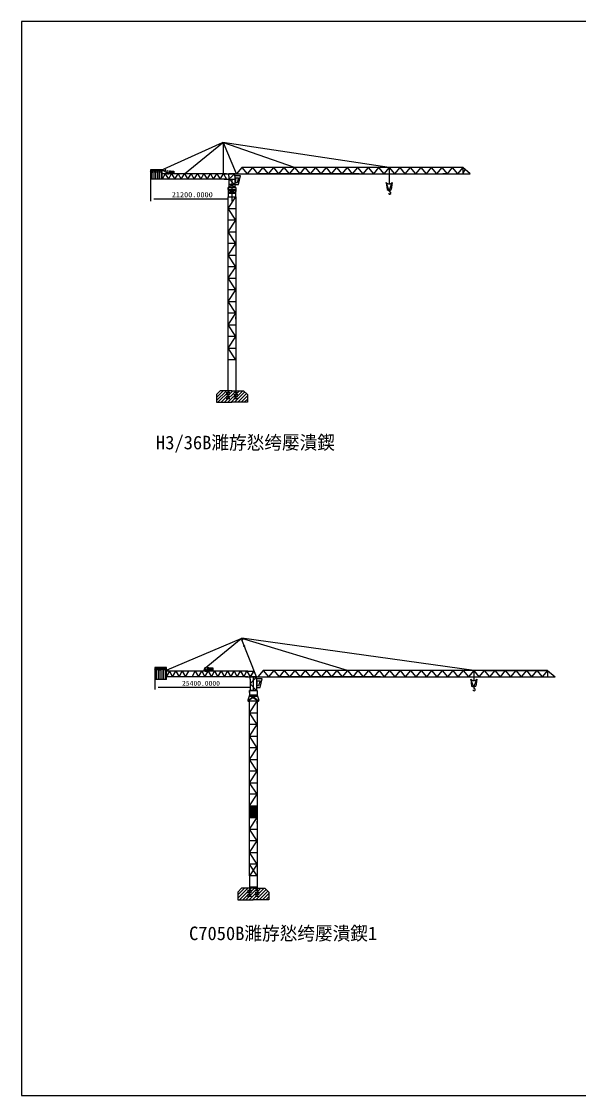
# Model space of a CAD drawing. Header units: metres. Extents: x 0 to 400, y 0 to 277.
# Drawn here: x 0 to 143.9, y 0 to 277.2 of the extents above; entities that cross this region are included whole.
import ezdxf

# ---------------------------------------------------------------- set-up
doc = ezdxf.new("R2010")
doc.units = ezdxf.units.M

msp = doc.modelspace()

# ---------------------------------------------------------------- linework, layer by layer
for p, q in [((392.04, 277.2), (0, 277.2)), ((0, 277.2), (0, 0)), ((51.78, 245.86), (36.75, 239.12)), ((42.06, 237.91), (51.83, 245.92)), ((94.83, 239.51), (51.94, 245.95)), ((70.4, 239.51), (51.96, 245.94)), ((55.47, 237.91), (52.06, 245.91)), ((52.06, 237.91), (52.06, 245.78)), ((36.26, 238.91), (33.26, 238.91)), ((33.26, 238.91), (33.26, 238.71)), ((33.26, 238.81), (33.26, 238.71)), ((33.26, 238.71), (33.73, 238.81)), ((33.26, 238.81), (36.26, 238.81)), ((33.26, 238.48), (33.26, 236.52)), ((33.49, 238.71), (33.27, 238.71)), ((33.73, 238.71), (33.52, 238.71)), ((33.73, 238.71), (33.73, 238.91)), ((33.73, 238.71), (34.19, 238.81)), ((33.73, 238.81), (33.73, 238.71)), ((33.73, 236.52), (33.73, 238.48)), ((33.96, 238.71), (33.74, 238.71)), ((34.19, 238.71), (33.99, 238.71)), ((34.19, 238.71), (34.19, 238.91)), ((34.19, 238.71), (34.66, 238.81)), ((34.19, 238.81), (34.19, 238.71)), ((34.19, 236.52), (34.19, 238.48)), ((34.43, 238.71), (34.2, 238.71)), ((34.66, 238.71), (34.45, 238.71)), ((34.66, 238.71), (34.66, 238.91)), ((34.66, 238.71), (35.13, 238.81)), ((34.66, 238.81), (34.66, 238.71)), ((34.66, 236.52), (34.66, 238.48)), ((34.89, 238.71), (34.67, 238.71)), ((35.13, 238.71), (34.92, 238.71)), ((35.13, 238.71), (35.13, 238.91)), ((35.13, 238.71), (35.59, 238.81)), ((35.13, 238.81), (35.13, 238.71)), ((35.13, 236.52), (35.13, 238.48)), ((35.36, 238.71), (35.14, 238.71)), ((35.59, 238.71), (35.39, 238.71)), ((35.59, 238.71), (35.59, 238.91)), ((35.59, 238.71), (36.06, 238.81)), ((35.59, 238.81), (35.59, 238.71)), ((35.59, 236.52), (35.59, 238.48)), ((35.83, 238.71), (35.6, 238.71)), ((36.06, 238.71), (36.06, 236.52)), ((36.16, 236.52), (36.16, 238.81)), ((37.46, 238.18), (36.26, 238.91)), ((36.26, 237.91), (36.26, 238.91)), ((38.13, 238.69), (38.13, 237.91)), ((38.13, 238.69), (38.43, 238.69)), ((38.43, 238.69), (38.43, 237.91)), ((38.43, 238.61), (39.26, 238.61)), ((39.26, 238.61), (39.26, 238.37)), ((56.82, 239.51), (55.47, 237.91)), ((56.82, 239.51), (58.18, 237.91)), ((57.26, 239.51), (56.82, 239.51)), ((113.83, 239.51), (57.26, 239.51)), ((59.54, 239.51), (58.18, 237.91)), ((59.54, 239.51), (60.89, 237.91)), ((62.25, 239.51), (60.89, 237.91)), ((62.25, 239.51), (63.61, 237.91)), ((64.97, 239.51), (63.61, 237.91)), ((64.97, 239.51), (66.32, 237.91)), ((67.68, 239.51), (66.32, 237.91)), ((67.68, 239.51), (69.04, 237.91)), ((70.4, 239.51), (69.04, 237.91)), ((70.4, 239.51), (71.75, 237.91)), ((70.83, 239.51), (70.4, 239.51)), ((73.11, 239.51), (71.75, 237.91)), ((73.11, 239.51), (74.47, 237.91)), ((75.82, 239.51), (74.47, 237.91)), ((75.82, 239.51), (77.18, 237.91)), ((78.54, 239.51), (77.18, 237.91)), ((78.54, 239.51), (79.9, 237.91)), ((81.25, 239.51), (79.9, 237.91)), ((81.25, 239.51), (82.61, 237.91)), ((83.97, 239.51), (82.61, 237.91)), ((83.97, 239.51), (85.32, 237.91)), ((86.68, 239.51), (85.32, 237.91)), ((86.68, 239.51), (88.04, 237.91)), ((89.4, 239.51), (88.04, 237.91)), ((89.83, 239.51), (89.4, 239.51)), ((89.4, 239.51), (90.75, 237.91)), ((92.11, 239.51), (90.75, 237.91)), ((92.11, 239.51), (93.47, 237.91)), ((94.83, 239.51), (93.47, 237.91)), ((94.83, 239.51), (94.83, 235.24)), ((94.83, 239.51), (96.18, 237.91)), ((97.54, 239.51), (96.18, 237.91)), ((97.54, 239.51), (98.9, 237.91)), ((100.25, 239.51), (98.9, 237.91)), ((100.25, 239.51), (101.61, 237.91)), ((102.97, 239.51), (101.61, 237.91)), ((102.97, 239.51), (104.33, 237.91)), ((105.68, 239.51), (104.33, 237.91)), ((105.68, 239.51), (107.04, 237.91)), ((108.4, 239.51), (107.04, 237.91)), ((108.4, 239.51), (109.76, 237.91)), ((108.83, 239.51), (108.4, 239.51)), ((111.11, 239.51), (109.76, 237.91)), ((111.11, 239.51), (112.47, 237.91)), ((113.83, 239.51), (112.47, 237.91)), ((115.73, 237.91), (113.83, 239.51)), ((113.83, 239.51), (113.83, 237.91)), ((113.83, 237.91), (114.46, 238.98)), ((33.26, 236.52), (33.26, 230.84)), ((36.06, 236.52), (33.26, 236.52)), ((36.26, 236.52), (36.06, 236.52)), ((38.72, 237.91), (36.26, 237.91)), ((37.06, 237.91), (36.26, 236.52)), ((36.26, 236.52), (36.26, 237.91)), ((37.89, 236.52), (36.26, 236.52)), ((37.06, 237.91), (37.89, 236.52)), ((37.32, 237.91), (37.47, 238.18)), ((37.32, 237.91), (37.59, 238.18)), ((37.65, 237.91), (37.32, 237.91)), ((37.35, 237.91), (37.62, 238.18)), ((37.35, 237.96), (37.56, 238.18)), ((37.38, 238.03), (37.54, 238.18)), ((37.38, 237.91), (37.65, 238.18)), ((37.41, 237.91), (37.65, 238.15)), ((37.42, 238.09), (37.51, 238.18)), ((37.44, 237.91), (37.65, 238.13)), ((37.45, 238.15), (37.48, 238.18)), ((37.47, 238.18), (37.65, 238.18)), ((37.47, 237.91), (37.65, 238.1)), ((37.49, 237.91), (37.65, 238.07)), ((37.52, 237.91), (37.65, 238.04)), ((37.55, 237.91), (37.65, 238.01)), ((37.58, 237.91), (37.65, 237.98)), ((37.61, 237.91), (37.65, 237.96)), ((37.64, 237.91), (37.65, 237.93)), ((37.65, 238.18), (37.65, 237.91)), ((37.65, 238.18), (37.65, 237.91)), ((37.83, 238.18), (37.65, 238.18)), ((37.92, 237.91), (37.65, 238.18)), ((37.89, 237.91), (37.65, 238.15)), ((37.86, 237.91), (37.65, 238.13)), ((37.83, 237.91), (37.65, 238.1)), ((37.81, 237.91), (37.65, 238.07)), ((37.78, 237.91), (37.65, 238.04)), ((37.75, 237.91), (37.65, 238.01)), ((37.72, 237.91), (37.65, 237.98)), ((37.69, 237.91), (37.65, 237.96)), ((37.66, 237.91), (37.65, 237.93)), ((37.65, 237.91), (37.98, 237.91)), ((37.95, 237.91), (37.68, 238.18)), ((37.98, 237.91), (37.71, 238.18)), ((37.95, 237.96), (37.74, 238.18)), ((37.92, 238.03), (37.76, 238.18)), ((37.88, 238.09), (37.79, 238.18)), ((37.85, 238.15), (37.82, 238.18)), ((37.98, 237.91), (37.83, 238.18)), ((52.89, 237.91), (37.89, 237.91)), ((37.89, 236.52), (38.72, 237.91)), ((52.89, 236.52), (37.89, 236.52)), ((39.26, 238.37), (38.43, 238.37)), ((38.43, 238.37), (38.43, 238.11)), ((38.43, 238.11), (39.26, 238.11)), ((38.72, 237.91), (39.56, 236.52)), ((39.26, 238.37), (39.26, 238.11)), ((39.56, 236.52), (40.39, 237.91)), ((40.39, 237.91), (41.22, 236.52)), ((41.22, 236.52), (42.06, 237.91)), ((42.06, 237.91), (42.89, 236.52)), ((42.89, 236.52), (43.72, 237.91)), ((43.72, 237.91), (44.56, 236.52)), ((44.56, 236.52), (45.39, 237.91)), ((45.39, 237.91), (46.22, 236.52)), ((46.22, 236.52), (47.06, 237.91)), ((47.06, 237.91), (47.89, 236.52)), ((48.76, 236.52), (47.12, 236.52)), ((47.89, 236.52), (48.72, 237.91)), ((48.72, 237.91), (49.56, 236.52)), ((49.56, 236.52), (50.39, 237.91)), ((50.39, 237.91), (51.22, 236.52)), ((51.22, 236.52), (52.06, 237.91)), ((52.06, 237.91), (52.89, 236.52)), ((52.26, 237.91), (53.46, 237.91)), ((52.26, 236.52), (54.26, 236.52)), ((55.06, 237.91), (53.46, 236.52)), ((55.06, 237.91), (53.46, 237.91)), ((53.46, 237.91), (54.26, 237.91)), ((53.46, 237.31), (53.46, 237.91)), ((53.46, 237.31), (53.46, 234.31)), ((55.06, 235.12), (53.46, 236.52)), ((53.46, 236.52), (55.06, 236.52)), ((54.26, 237.91), (113.83, 237.91)), ((54.26, 236.52), (54.26, 230.84)), ((55.06, 237.31), (55.06, 237.91)), ((56.52, 237.37), (55.06, 237.37)), ((55.06, 237.31), (55.06, 234.31)), ((55.28, 235.56), (55.28, 236.88)), ((55.28, 236.88), (55.99, 236.88)), ((55.99, 236.88), (55.64, 235.56)), ((56, 235.12), (56.52, 237.37)), ((87.05, 237.91), (60.63, 237.91)), ((88.26, 237.91), (90.26, 237.91)), ((94.83, 233.52), (94.06, 235.64)), ((94.06, 235.64), (94.3, 233.85)), ((94.83, 233.52), (95.61, 235.65)), ((95.61, 235.64), (95.36, 233.85)), ((109.76, 237.91), (108.66, 237.91)), ((113.83, 237.91), (115.73, 237.91)), ((53.26, 234.31), (55.26, 234.31)), ((55.26, 234.31), (53.26, 234.31)), ((53.26, 233.81), (53.26, 234.31)), ((53.26, 234.31), (53.26, 233.31)), ((53.26, 233.91), (53.26, 232.91)), ((53.26, 233.81), (55.26, 233.81)), ((55.26, 233.51), (53.26, 233.51)), ((53.26, 232.91), (54.26, 233.51)), ((53.26, 232.91), (53.26, 231.91)), ((53.26, 232.91), (55.26, 232.91)), ((55.26, 232.91), (53.26, 232.91)), ((55.26, 232.91), (53.26, 232.91)), ((55.06, 235.12), (53.46, 235.12)), ((54.26, 235.12), (53.46, 234.31)), ((54.26, 235.12), (55.06, 234.31)), ((54.26, 233.51), (55.26, 232.91)), ((55.06, 235.12), (56, 235.12)), ((55.26, 234.31), (55.26, 233.31)), ((55.26, 233.31), (55.26, 233.81)), ((55.26, 232.91), (55.26, 233.51)), ((55.26, 231.91), (55.26, 232.91)), ((55.64, 235.56), (55.28, 235.56)), ((94.83, 233.65), (94.83, 233.25)), ((34.16, 231.44), (53.36, 231.44)), ((53.26, 179.91), (53.26, 231.91)), ((53.26, 228.91), (55.26, 231.91)), ((53.26, 231.91), (55.26, 231.91)), ((55.26, 231.91), (55.26, 179.91)), ((55.26, 225.91), (53.26, 228.91)), ((53.26, 228.91), (55.26, 228.91)), ((53.26, 222.91), (55.26, 225.91)), ((55.26, 225.91), (53.26, 225.91)), ((55.26, 219.91), (53.26, 222.91)), ((53.26, 222.91), (55.26, 222.91)), ((53.26, 216.91), (55.26, 219.91)), ((55.26, 219.91), (53.26, 219.91)), ((53.26, 216.91), (55.26, 216.91)), ((55.26, 213.91), (53.26, 216.91)), ((53.26, 210.91), (55.26, 213.91)), ((55.26, 213.91), (53.26, 213.91)), ((55.26, 207.91), (53.26, 210.91)), ((53.26, 210.91), (55.26, 210.91)), ((53.26, 204.91), (55.26, 207.91)), ((55.26, 207.91), (53.26, 207.91)), ((55.26, 201.91), (53.26, 204.91)), ((53.26, 204.91), (55.26, 204.91)), ((55.26, 201.91), (53.26, 201.91)), ((53.26, 198.91), (55.26, 201.91)), ((53.26, 200.41), (53.26, 201.01)), ((55.26, 200.41), (55.26, 201.01)), ((55.26, 195.91), (53.26, 198.91)), ((53.26, 198.91), (55.26, 198.91)), ((53.26, 192.91), (55.26, 195.91)), ((55.26, 195.91), (53.26, 195.91)), ((55.26, 189.91), (53.26, 192.91)), ((53.26, 192.91), (55.26, 192.91)), ((55.26, 189.91), (53.26, 189.91)), ((51.26, 181.91), (50.26, 180.91)), ((50.26, 179.34), (52.84, 181.91)), ((50.26, 180.19), (51.99, 181.91)), ((50.26, 180.91), (50.26, 178.91)), ((50.68, 178.91), (53.68, 181.91)), ((54.26, 181.91), (51.26, 181.91)), ((51.53, 178.91), (54.53, 181.91)), ((52.38, 178.91), (55.38, 181.91)), ((52.76, 181.41), (53.76, 181.41)), ((52.76, 180.91), (53.76, 180.91)), ((52.76, 180.41), (53.76, 180.41)), ((53.23, 178.91), (56.23, 181.91)), ((54.26, 181.91), (53.26, 181.91)), ((54.08, 178.91), (57.08, 181.91)), ((54.26, 181.91), (57.26, 181.91)), ((54.76, 181.41), (55.76, 181.41)), ((54.76, 180.91), (55.76, 180.91)), ((54.76, 180.41), (55.76, 180.41)), ((54.93, 178.91), (57.59, 181.58)), ((55.78, 178.91), (58.02, 181.16)), ((56.62, 178.91), (58.26, 180.55)), ((57.26, 181.91), (58.26, 180.91)), ((58.26, 180.91), (58.26, 178.91)), ((50.26, 178.91), (54.26, 178.91)), ((53.26, 179.91), (52.76, 179.91)), ((52.76, 179.91), (53.76, 179.91)), ((53.26, 179.91), (53.26, 179.91)), ((58.26, 178.91), (54.26, 178.91)), ((54.76, 179.91), (55.76, 179.91)), ((55.26, 179.91), (54.76, 179.91)), ((55.26, 179.91), (55.26, 179.91)), ((57.47, 178.91), (58.26, 179.7)), ((37.58, 109.86), (56.69, 117.98)), ((47.15, 110.15), (56.63, 117.94)), ((60.58, 108.09), (56.79, 117.6)), ((116.64, 109.69), (56.82, 118)), ((84.06, 109.69), (56.86, 117.99)), ((37.38, 110.45), (34.38, 110.45)), ((34.38, 110.45), (34.38, 110.25)), ((34.38, 110.25), (34.85, 110.35)), ((34.38, 110.35), (34.38, 110.25)), ((34.38, 110.35), (37.38, 110.35)), ((34.38, 110.02), (34.38, 107.4)), ((34.62, 110.25), (34.39, 110.25)), ((34.85, 110.25), (34.64, 110.25)), ((34.85, 110.25), (34.85, 110.45)), ((34.85, 110.35), (34.85, 110.25)), ((34.85, 110.25), (35.32, 110.35)), ((34.85, 107.4), (34.85, 110.02)), ((35.08, 110.25), (34.86, 110.25)), ((35.32, 110.25), (35.11, 110.25)), ((35.32, 110.25), (35.32, 110.45)), ((35.32, 110.25), (35.78, 110.35)), ((35.32, 110.35), (35.32, 110.25)), ((35.32, 107.4), (35.32, 110.02)), ((35.55, 110.25), (35.33, 110.25)), ((35.78, 110.25), (35.58, 110.25)), ((35.78, 110.25), (35.78, 110.45)), ((35.78, 110.35), (35.78, 110.25)), ((35.78, 110.25), (36.25, 110.35)), ((35.78, 107.4), (35.78, 110.02)), ((36.02, 110.25), (35.79, 110.25)), ((36.25, 110.25), (36.04, 110.25)), ((36.25, 110.25), (36.25, 110.45)), ((36.25, 110.35), (36.25, 110.25)), ((36.25, 110.25), (36.72, 110.35)), ((36.25, 107.4), (36.25, 110.02)), ((36.48, 110.25), (36.26, 110.25)), ((36.72, 110.25), (36.51, 110.25)), ((36.72, 110.25), (36.72, 110.45)), ((36.72, 110.25), (37.18, 110.35)), ((36.72, 110.35), (36.72, 110.25)), ((36.72, 107.4), (36.72, 110.02)), ((36.95, 110.25), (36.73, 110.25)), ((37.18, 110.25), (37.18, 107.4)), ((46.48, 109.49), (37.18, 109.49)), ((37.28, 107.4), (37.28, 110.35)), ((38.15, 109.49), (37.28, 108.09)), ((37.38, 109.45), (37.38, 110.45)), ((37.38, 107.4), (37.38, 109.45)), ((38.15, 109.49), (38.98, 108.09)), ((38.98, 108.09), (39.82, 109.49)), ((39.82, 109.49), (40.65, 108.09)), ((40.65, 108.09), (41.48, 109.49)), ((41.48, 109.49), (42.32, 108.09)), ((42.32, 108.09), (43.15, 109.49)), ((58.41, 109.49), (43.41, 109.49)), ((43.98, 108.09), (44.82, 109.49)), ((45.69, 109.49), (44.05, 109.49)), ((44.82, 109.49), (45.65, 108.09)), ((45.65, 108.09), (46.48, 109.49)), ((46.48, 109.49), (47.32, 108.09)), ((46.98, 109.53), (47.16, 109.85)), ((47.38, 109.53), (46.98, 109.53)), ((46.99, 109.53), (47.31, 109.85)), ((47.01, 109.59), (47.28, 109.85)), ((47.02, 109.53), (47.34, 109.85)), ((47.06, 109.66), (47.24, 109.85)), ((47.06, 109.53), (47.38, 109.85)), ((47.06, 109.61), (49.33, 109.61)), ((47.09, 109.53), (47.38, 109.82)), ((47.1, 109.74), (47.21, 109.85)), ((47.12, 109.53), (47.38, 109.78)), ((47.14, 109.82), (47.17, 109.85)), ((47.16, 109.85), (47.38, 109.85)), ((47.16, 109.53), (47.38, 109.75)), ((47.19, 109.53), (47.38, 109.71)), ((47.23, 109.53), (47.38, 109.68)), ((47.26, 109.53), (47.38, 109.65)), ((47.29, 109.53), (47.38, 109.61)), ((47.32, 108.09), (48.15, 109.49)), ((47.33, 109.53), (47.38, 109.58)), ((47.36, 109.53), (47.38, 109.55)), ((47.6, 109.85), (47.38, 109.85)), ((47.38, 109.85), (47.38, 109.53)), ((47.38, 109.85), (47.38, 109.53)), ((47.7, 109.53), (47.38, 109.85)), ((47.67, 109.53), (47.38, 109.82)), ((47.63, 109.53), (47.38, 109.78)), ((47.6, 109.53), (47.38, 109.75)), ((47.57, 109.53), (47.38, 109.71)), ((47.53, 109.53), (47.38, 109.68)), ((47.5, 109.53), (47.38, 109.65)), ((47.46, 109.53), (47.38, 109.61)), ((47.43, 109.53), (47.38, 109.58)), ((47.4, 109.53), (47.38, 109.55)), ((47.38, 109.53), (47.78, 109.53)), ((47.74, 109.53), (47.41, 109.85)), ((47.77, 109.53), (47.45, 109.85)), ((47.74, 109.59), (47.48, 109.85)), ((47.7, 109.66), (47.52, 109.85)), ((47.66, 109.74), (47.55, 109.85)), ((47.62, 109.82), (47.58, 109.85)), ((47.78, 109.53), (47.6, 109.85)), ((47.96, 110.46), (48.31, 110.46)), ((47.96, 110.46), (47.96, 109.53)), ((48.15, 109.49), (48.98, 108.09)), ((48.31, 110.46), (48.31, 109.53)), ((48.31, 110.36), (49.31, 110.36)), ((48.31, 110.07), (48.31, 109.76)), ((49.31, 110.07), (48.31, 110.07)), ((48.31, 109.76), (49.31, 109.76)), ((48.98, 108.09), (49.82, 109.49)), ((49.31, 110.36), (49.31, 110.07)), ((49.31, 110.07), (49.31, 109.76)), ((49.82, 109.49), (50.65, 108.09)), ((50.65, 108.09), (51.48, 109.49)), ((51.48, 109.49), (52.32, 108.09)), ((52.32, 108.09), (53.15, 109.49)), ((53.15, 109.49), (53.98, 108.09)), ((53.98, 108.09), (54.82, 109.49)), ((55.69, 109.49), (54.05, 109.49)), ((54.82, 109.49), (55.65, 108.09)), ((55.65, 108.09), (56.48, 109.49)), ((56.48, 109.49), (57.32, 108.09)), ((57.32, 108.09), (58.15, 109.49)), ((57.78, 109.49), (59.78, 109.49)), ((58.15, 109.49), (58.98, 108.09)), ((58.98, 108.09), (60.03, 109.49)), ((59.77, 109.25), (58.98, 108.09)), ((60.58, 108.09), (60.03, 109.49)), ((62.35, 109.69), (60.99, 108.09)), ((62.35, 109.69), (63.7, 108.09)), ((62.78, 109.69), (62.35, 109.69)), ((119.35, 109.69), (62.78, 109.69)), ((65.06, 109.69), (63.7, 108.09)), ((65.06, 109.69), (66.42, 108.09)), ((67.78, 109.69), (66.42, 108.09)), ((67.78, 109.69), (69.13, 108.09)), ((70.49, 109.69), (69.13, 108.09)), ((70.49, 109.69), (71.85, 108.09)), ((73.2, 109.69), (71.85, 108.09)), ((73.2, 109.69), (74.56, 108.09)), ((75.92, 109.69), (74.56, 108.09)), ((75.92, 109.69), (77.28, 108.09)), ((76.36, 109.69), (75.92, 109.69)), ((78.63, 109.69), (77.28, 108.09)), ((78.63, 109.69), (79.99, 108.09)), ((81.35, 109.69), (79.99, 108.09)), ((81.35, 109.69), (82.71, 108.09)), ((135.64, 109.69), (81.78, 109.69)), ((84.06, 109.69), (82.71, 108.09)), ((84.06, 109.69), (85.42, 108.09)), ((86.78, 109.69), (85.42, 108.09)), ((86.78, 109.69), (88.13, 108.09)), ((89.49, 109.69), (88.13, 108.09)), ((89.49, 109.69), (90.85, 108.09)), ((92.21, 109.69), (90.85, 108.09)), ((92.21, 109.69), (93.56, 108.09)), ((94.92, 109.69), (93.56, 108.09)), ((94.92, 109.69), (96.28, 108.09)), ((95.36, 109.69), (94.92, 109.69)), ((97.63, 109.69), (96.28, 108.09)), ((97.63, 109.69), (98.99, 108.09)), ((100.35, 109.69), (98.99, 108.09)), ((100.35, 109.69), (101.71, 108.09)), ((103.06, 109.69), (101.71, 108.09)), ((103.06, 109.69), (104.42, 108.09)), ((105.78, 109.69), (104.42, 108.09)), ((105.78, 109.69), (107.14, 108.09)), ((108.49, 109.69), (107.14, 108.09)), ((108.49, 109.69), (109.85, 108.09)), ((111.21, 109.69), (109.85, 108.09)), ((111.21, 109.69), (112.56, 108.09)), ((113.92, 109.69), (112.56, 108.09)), ((114.36, 109.69), (113.92, 109.69)), ((113.92, 109.69), (115.28, 108.09)), ((116.64, 109.69), (115.28, 108.09)), ((116.64, 109.69), (115.28, 108.09)), ((116.64, 109.69), (116.64, 107.11)), ((116.64, 109.69), (117.99, 108.09)), ((119.35, 109.69), (117.99, 108.09)), ((119.35, 109.69), (135.64, 109.69)), ((119.35, 109.69), (120.71, 108.09)), ((122.07, 109.69), (120.71, 108.09)), ((122.07, 109.69), (123.42, 108.09)), ((124.78, 109.69), (123.42, 108.09)), ((124.78, 109.69), (126.14, 108.09)), ((127.49, 109.69), (126.14, 108.09)), ((127.49, 109.69), (128.85, 108.09)), ((130.21, 109.69), (128.85, 108.09)), ((130.21, 109.69), (131.57, 108.09)), ((132.92, 109.69), (131.57, 108.09)), ((132.92, 109.69), (134.28, 108.09)), ((133.36, 109.69), (132.92, 109.69)), ((135.64, 109.69), (134.28, 108.09)), ((135.64, 109.69), (135.64, 108.09)), ((135.64, 109.69), (137.63, 108.09)), ((37.18, 107.4), (34.38, 107.4)), ((34.38, 107.4), (34.38, 104.76)), ((35.28, 105.36), (58.88, 105.36)), ((46.61, 108.09), (37.18, 108.09)), ((37.38, 107.4), (37.18, 107.4)), ((58.41, 108.09), (43.41, 108.09)), ((57.78, 108.09), (58.98, 108.09)), ((60.58, 108.09), (58.98, 106.24)), ((58.98, 108.09), (59.78, 108.09)), ((60.58, 108.09), (58.98, 108.09)), ((58.98, 107.49), (58.98, 108.09)), ((60.58, 108.09), (58.98, 108.09)), ((58.98, 108.09), (60.58, 108.09)), ((58.98, 107.49), (58.98, 104.49)), ((58.98, 106.24), (60.58, 104.49)), ((59.78, 108.09), (119.35, 108.09)), ((59.78, 108.09), (59.78, 104.76)), ((60.58, 107.49), (60.58, 108.09)), ((62.05, 107.55), (60.58, 107.55)), ((60.58, 107.49), (60.58, 104.49)), ((60.8, 107.06), (61.52, 107.06)), ((60.8, 105.74), (60.8, 107.06)), ((61.16, 105.74), (60.8, 105.74)), ((61.52, 107.06), (61.16, 105.74)), ((61.53, 105.31), (62.05, 107.55)), ((92.57, 108.09), (66.16, 108.09)), ((66.42, 108.09), (76.28, 108.09)), ((78.78, 108.09), (137.63, 108.09)), ((116.63, 105.35), (115.86, 107.48)), ((115.86, 107.48), (116.1, 105.68)), ((116.63, 105.35), (117.41, 107.49)), ((116.63, 105.48), (116.63, 105.08)), ((117.41, 107.47), (117.16, 105.68)), ((121.25, 108.09), (137.63, 108.09)), ((58.78, 103.36), (58.36, 102.07)), ((59.78, 103.05), (58.41, 101.82)), ((59.78, 102.7), (58.41, 101.82)), ((58.68, 103.05), (60.89, 103.05)), ((58.76, 103.36), (60.78, 103.36)), ((58.78, 104.49), (60.78, 104.49)), ((60.78, 104.49), (58.78, 104.49)), ((58.78, 104.49), (60.78, 104.49)), ((58.78, 104.49), (58.78, 103.36)), ((58.78, 103.99), (58.78, 104.49)), ((60.8, 103.36), (58.78, 103.36)), ((59.78, 103.05), (61.16, 101.82)), ((59.78, 102.7), (61.16, 101.82)), ((60.58, 105.31), (61.53, 105.31)), ((60.78, 104.49), (60.78, 103.36)), ((60.78, 104.49), (60.78, 103.49)), ((60.78, 103.36), (61.21, 102.07)), ((60.97, 101.74), (58.59, 101.74)), ((58.78, 59.74), (58.78, 101.74)), ((58.78, 98.74), (60.78, 101.74)), ((60.78, 101.74), (60.78, 59.74)), ((60.78, 101.74), (60.78, 99.59)), ((58.78, 56.74), (58.78, 98.74)), ((60.78, 95.74), (58.78, 98.74)), ((58.78, 98.74), (60.78, 98.74)), ((60.78, 98.74), (60.78, 56.74)), ((58.78, 92.74), (60.78, 95.74)), ((60.78, 95.74), (58.78, 95.74)), ((60.78, 89.74), (58.78, 92.74)), ((58.78, 92.74), (60.78, 92.74)), ((58.78, 86.74), (60.78, 89.74)), ((60.78, 89.74), (58.78, 89.74)), ((60.78, 83.74), (58.78, 86.74)), ((58.78, 86.74), (60.78, 86.74)), ((58.78, 80.74), (60.78, 83.74)), ((60.78, 83.74), (58.78, 83.74)), ((60.78, 77.74), (58.78, 80.74)), ((58.78, 80.74), (60.78, 80.74)), ((58.78, 74.74), (60.78, 77.74)), ((60.78, 77.74), (58.78, 77.74)), ((58.78, 74.74), (58.78, 71.74)), ((60.78, 71.74), (58.78, 74.74)), ((58.78, 74.74), (60.78, 74.74)), ((58.78, 74.74), (60.78, 74.74)), ((58.78, 72.78), (60.75, 74.74)), ((58.78, 72.96), (60.57, 74.74)), ((58.78, 73.13), (60.39, 74.74)), ((58.78, 73.31), (60.22, 74.74)), ((58.78, 73.49), (60.04, 74.74)), ((58.78, 73.66), (59.86, 74.74)), ((58.78, 73.84), (59.69, 74.74)), ((58.78, 74.02), (59.51, 74.74)), ((58.78, 74.19), (59.33, 74.74)), ((58.78, 74.37), (59.16, 74.74)), ((58.78, 74.55), (58.98, 74.74)), ((58.78, 74.72), (58.8, 74.74)), ((58.78, 72.6), (60.78, 74.6)), ((60.78, 72.57), (58.78, 74.57)), ((58.78, 72.43), (60.78, 74.43)), ((60.78, 72.4), (58.78, 74.4)), ((58.78, 72.25), (60.78, 74.25)), ((60.78, 72.22), (58.78, 74.22)), ((58.78, 72.07), (60.78, 74.07)), ((60.78, 72.04), (58.78, 74.04)), ((58.78, 71.9), (60.78, 73.9)), ((60.78, 71.87), (58.78, 73.87)), ((60.73, 71.74), (58.78, 73.69)), ((60.55, 71.74), (58.78, 73.51)), ((60.37, 71.74), (58.78, 73.34)), ((60.2, 71.74), (58.78, 73.16)), ((60.02, 71.74), (58.78, 72.98)), ((59.84, 71.74), (58.78, 72.8)), ((59.67, 71.74), (58.78, 72.63)), ((59.49, 71.74), (58.78, 72.45)), ((59.31, 71.74), (58.78, 72.27)), ((59.14, 71.74), (58.78, 72.1)), ((60.78, 72.75), (58.79, 74.74)), ((58.81, 71.74), (60.78, 73.72)), ((60.78, 72.93), (58.96, 74.74)), ((58.98, 71.74), (60.78, 73.54)), ((60.78, 73.1), (59.14, 74.74)), ((59.16, 71.74), (60.78, 73.37)), ((60.78, 73.28), (59.32, 74.74)), ((59.34, 71.74), (60.78, 73.19)), ((60.78, 73.46), (59.5, 74.74)), ((59.51, 71.74), (60.78, 73.01)), ((60.78, 73.63), (59.67, 74.74)), ((59.69, 71.74), (60.78, 72.84)), ((60.78, 73.81), (59.85, 74.74)), ((59.87, 71.74), (60.78, 72.66)), ((60.78, 73.99), (60.03, 74.74)), ((60.04, 71.74), (60.78, 72.48)), ((60.78, 74.16), (60.2, 74.74)), ((60.22, 71.74), (60.78, 72.31)), ((60.78, 74.34), (60.38, 74.74)), ((60.4, 71.74), (60.78, 72.13)), ((60.78, 74.52), (60.56, 74.74)), ((60.78, 74.69), (60.73, 74.74)), ((60.78, 71.74), (60.78, 74.74)), ((58.96, 71.74), (58.78, 71.92)), ((58.78, 68.74), (60.78, 71.74)), ((58.78, 71.74), (60.78, 71.74)), ((60.78, 71.74), (58.78, 71.74)), ((58.78, 70.24), (58.78, 70.84)), ((60.58, 71.74), (60.78, 71.95)), ((60.75, 71.74), (60.78, 71.78)), ((60.78, 70.24), (60.78, 70.84)), ((60.78, 65.74), (58.78, 68.74)), ((58.78, 68.74), (60.78, 68.74)), ((58.78, 62.74), (60.78, 65.74)), ((60.78, 65.74), (58.78, 65.74)), ((60.78, 59.74), (58.78, 62.74)), ((58.78, 62.74), (60.78, 62.74)), ((60.78, 59.74), (58.78, 56.74)), ((60.78, 56.74), (58.78, 59.74)), ((60.78, 59.74), (58.78, 59.74)), ((58.78, 56.74), (58.78, 53.74)), ((60.78, 56.74), (58.78, 56.74)), ((60.78, 56.74), (60.78, 53.74)), ((56.78, 53.49), (55.78, 52.49)), ((55.78, 50.92), (58.36, 53.49)), ((55.78, 51.77), (57.51, 53.49)), ((56.21, 50.49), (59.21, 53.49)), ((59.78, 53.49), (56.78, 53.49)), ((57.06, 50.49), (60.06, 53.49)), ((57.9, 50.49), (60.9, 53.49)), ((58.28, 52.99), (59.28, 52.99)), ((58.75, 50.49), (61.75, 53.49)), ((58.78, 53.74), (58.78, 51.74)), ((60.78, 53.74), (58.78, 53.74)), ((59.78, 53.74), (58.78, 53.74)), ((60.78, 53.74), (58.78, 53.74)), ((58.78, 53.74), (60.78, 53.74)), ((60.78, 53.74), (58.88, 53.74)), ((59.6, 50.49), (62.6, 53.49)), ((59.78, 53.49), (62.78, 53.49)), ((60.28, 52.99), (61.28, 52.99)), ((60.45, 50.49), (63.12, 53.16)), ((60.78, 53.74), (60.78, 51.74)), ((61.3, 50.49), (63.54, 52.74)), ((62.78, 53.49), (63.78, 52.49)), ((55.78, 52.49), (55.78, 50.49)), ((55.78, 50.49), (59.78, 50.49)), ((58.28, 52.49), (59.28, 52.49)), ((58.28, 51.99), (59.28, 51.99)), ((58.78, 51.49), (58.28, 51.49)), ((58.28, 51.49), (59.28, 51.49)), ((58.78, 51.49), (58.78, 51.49)), ((63.78, 50.49), (59.78, 50.49)), ((60.28, 52.49), (61.28, 52.49)), ((60.28, 51.99), (61.28, 51.99)), ((60.28, 51.49), (61.28, 51.49)), ((60.78, 51.49), (60.28, 51.49)), ((60.78, 51.49), (60.78, 51.49)), ((62.15, 50.49), (63.78, 52.13)), ((63, 50.49), (63.78, 51.28)), ((63.78, 52.49), (63.78, 50.49)), ((0, 0), (392.04, 0))]:
    msp.add_line(p, q)
for centre, radius in [((51.92, 245.81), 0.14), ((33.49, 238.48), 0.23), ((33.96, 238.48), 0.23), ((34.43, 238.48), 0.23), ((34.89, 238.48), 0.23), ((35.36, 238.48), 0.23), ((35.83, 238.48), 0.23), ((36.86, 238.87), 0.28), ((56.79, 117.75), 0.25), ((57.44, 115.99), 0.14), ((34.62, 110.02), 0.23), ((35.08, 110.02), 0.23), ((35.55, 110.02), 0.23), ((36.02, 110.02), 0.23), ((36.48, 110.02), 0.23), ((36.95, 110.02), 0.23), ((37.58, 109.67), 0.19)]:
    msp.add_circle(centre, radius)
for centre, radius, start, end in [((37.66, 238.39), 0.25, 0, 180), ((37.66, 238.39), 0.25, -180, 0), ((94.83, 236.28), 1, 219.51, 321.21), ((94.83, 234.45), 0.8, 228.59, 311.41), ((94.93, 232.95), 0.32, -161.57, 108.43), ((47.39, 110.1), 0.3, 0, 180), ((47.39, 110.1), 0.3, -180, 0), ((116.63, 108.11), 1, 219.51, 321.21), ((116.63, 106.28), 0.8, 228.59, 311.41), ((116.73, 104.78), 0.32, -161.57, 108.43), ((58.59, 101.99), 0.25, 161.65, 270), ((60.97, 101.99), 0.25, -90, 18.35)]:
    msp.add_arc(centre, radius, start, end)

# ---------------------------------------------------------------- texts
for s, height, p in [('21200.0000', 1.35, (38.77, 231.82)), ('H3/36B濉斿悐绔嬮潰鍥', 3.5, (34.69, 166.77)), ('25400.0000', 1.25, (41.41, 105.78)), ('C7050B濉斿悐绔嬮潰鍥1', 3.5, (43.21, 40.1))]:
    msp.add_text(s, height=height).set_placement(p)

doc.saveas('drawing.dxf')
